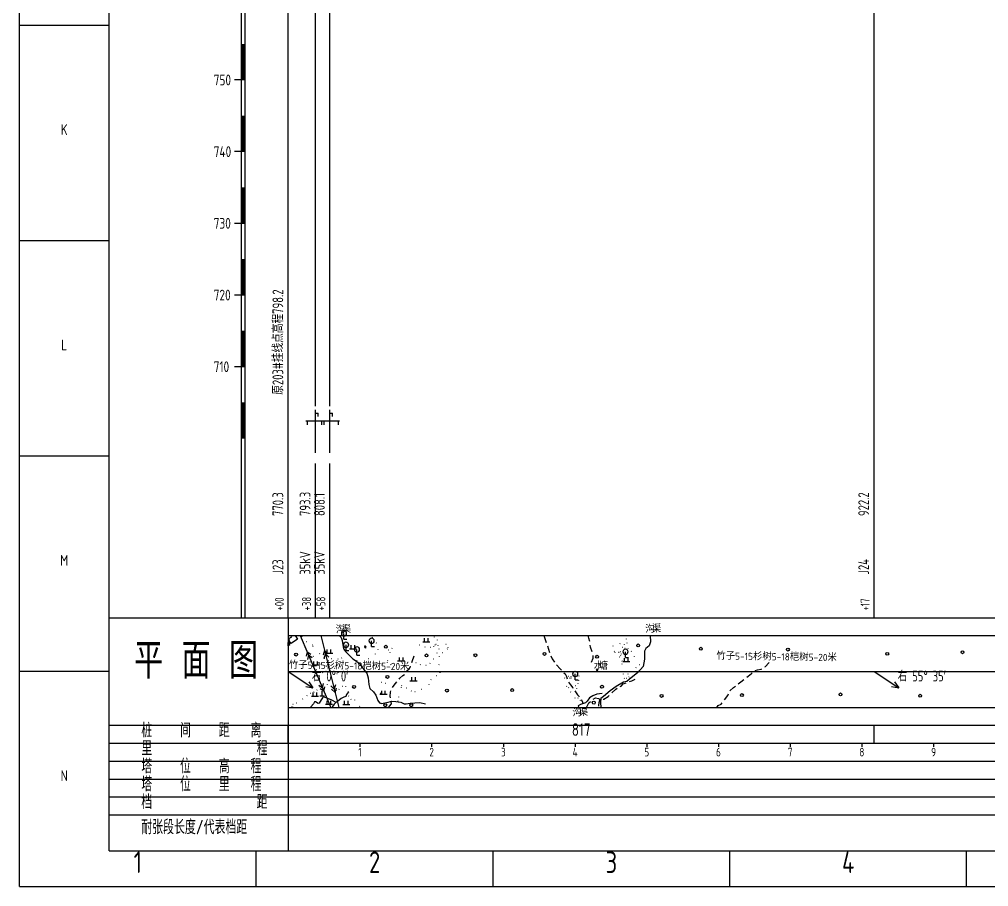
# Model space of a CAD drawing. Header units: millimetres. Extents: x -75 to 1114, y 1275 to 2116.
# Drawn here: x -75 to 195.4, y 1275 to 1516.9 of the extents above; entities that cross this region are included whole.
import ezdxf
from ezdxf.enums import TextEntityAlignment as Align

# ---------------------------------------------------------------- set-up
doc = ezdxf.new("R2010")
doc.units = ezdxf.units.MM
doc.linetypes.add('DOT', pattern=[6.35, 0, -6.35])
for name, color, linetype in [('交叉跨越注记', 3, 'Continuous'), ('图框', 1, 'Continuous'), ('地物-交叉跨越', 6, 'Continuous'), ('地物-地类界', 5, 'Continuous'), ('地物-建筑', 2, 'Continuous'), ('地物-植被', 84, 'Continuous'), ('地物-水系', 5, 'Continuous'), ('地物-注记', 1, 'Continuous'), ('地物-道路', 1, 'Continuous'), ('房屋', 1, 'Continuous'), ('标注', 3, 'Continuous')]:
    doc.layers.add(name, color=color, linetype=linetype)
doc.styles.get("Standard").update_dxf_attribs({"font": 'tssdeng', "bigfont": 'tssdchn'})

# ---------------------------------------------------------------- blocks, each defined once
blk = doc.blocks.new('24933320')
at = {"layer": '图框'}
for p, q in [((-13, 1350), (-13, 1920)), ((-12, 1350), (-12, 1920)), ((-12.8, 1500), (-12.8, 1510)), ((-12.6, 1500), (-12.6, 1510)), ((-12.4, 1500), (-12.4, 1510)), ((-12.2, 1500), (-12.2, 1510)), ((-12, 1500), (-15, 1500)), ((-12.8, 1480), (-12.8, 1490)), ((-12.6, 1480), (-12.6, 1490)), ((-12.4, 1480), (-12.4, 1490)), ((-12.2, 1480), (-12.2, 1490)), ((-12, 1480), (-15, 1480)), ((-12.8, 1460), (-12.8, 1470)), ((-12.6, 1460), (-12.6, 1470)), ((-12.4, 1460), (-12.4, 1470)), ((-12.2, 1460), (-12.2, 1470)), ((-12, 1460), (-15, 1460)), ((-12.8, 1440), (-12.8, 1450)), ((-12.6, 1440), (-12.6, 1450)), ((-12.4, 1440), (-12.4, 1450)), ((-12.2, 1440), (-12.2, 1450)), ((-12, 1440), (-15, 1440)), ((-12.8, 1420), (-12.8, 1430)), ((-12.6, 1420), (-12.6, 1430)), ((-12.4, 1420), (-12.4, 1430)), ((-12.2, 1420), (-12.2, 1430)), ((-12, 1420), (-15, 1420)), ((-12.8, 1400), (-12.8, 1410)), ((-12.6, 1400), (-12.6, 1410)), ((-12.4, 1400), (-12.4, 1410)), ((-12.2, 1400), (-12.2, 1410))]:
    blk.add_line(p, q, dxfattribs=at)
at = {"layer": '图框', "width": 0.8}
for s, p in [('750', (-20.8, 1498.5)), ('740', (-20.8, 1478.5)), ('730', (-20.8, 1458.5)), ('720', (-20.8, 1438.5)), ('710', (-20.8, 1418.5))]:
    blk.add_text(s, height=3, dxfattribs=at).set_placement(p)
blk = doc.blocks.new('249334052')
at = {"layer": '地物-水系'}
for p, q in [((14.277, 1345), (14.404, 1344.876)), ((14.404, 1344.876), (14.776, 1344.522)), ((14.776, 1344.522), (15.006, 1343.642)), ((15.006, 1343.642), (15.274, 1341.926)), ((15.274, 1341.926), (15.52, 1341.188)), ((15.52, 1341.188), (15.984, 1340.604)), ((15.984, 1340.604), (17.08, 1339.472)), ((17.08, 1339.472), (17.996, 1338.508)), ((17.996, 1338.508), (19.072, 1337.92)), ((19.072, 1337.92), (19.954, 1337.16)), ((19.954, 1337.16), (21.284, 1335.31)), ((21.284, 1335.31), (21.952, 1334.508)), ((21.952, 1334.508), (22.32, 1333.212)), ((22.32, 1333.212), (22.47, 1331.376)), ((22.47, 1331.376), (22.762, 1330.244)), ((22.762, 1330.244), (23.734, 1329.298)), ((23.734, 1329.298), (24.398, 1328.368)), ((24.398, 1328.368), (24.958, 1326.896)), ((24.958, 1326.896), (25.458, 1326.26)), ((25.458, 1326.26), (25.876, 1326.106)), ((25.876, 1326.106), (27.47, 1326.378)), ((27.47, 1326.378), (28.9, 1326.74)), ((28.9, 1326.74), (30.04, 1326.622)), ((30.04, 1326.622), (31.336, 1326.468))]:
    blk.add_line(p, q, dxfattribs=at)
blk = doc.blocks.new('249334053')
at = {"layer": '地物-建筑'}
blk.add_line((3.53, 1344.64), (4.02, 1345), dxfattribs=at)
blk = doc.blocks.new('k9220')
at = {"layer": '地物-植被'}
for p, q in [((-1, 0), (1, 0)), ((-0.5, 0), (-0.5, 1)), ((0.5, 0), (0.5, 1))]:
    blk.add_line(p, q, dxfattribs=at)
blk = doc.blocks.new('249334055')
at = {"layer": '地物-水系'}
for p, q in [((14.78, 1327.44), (13.69, 1326.59)), ((15.49, 1327.82), (14.78, 1327.44)), ((15.75, 1327.93), (15.49, 1327.82)), ((16.02, 1328.01), (15.75, 1327.93)), ((16.27, 1328.55), (16.02, 1328.01)), ((16.82, 1329.33), (16.27, 1328.55)), ((12.76, 1325.87), (12.34, 1325.2)), ((12.34, 1325.2), (12.34, 1325)), ((13.18, 1326.28), (12.76, 1325.87)), ((13.69, 1326.59), (13.18, 1326.28))]:
    blk.add_line(p, q, dxfattribs=at)
blk = doc.blocks.new('249334156')
at = {"layer": '地物-水系'}
for p, q in [((9.53, 1327.67), (9.14, 1327.08)), ((9.86, 1327.93), (9.53, 1327.67)), ((10.58, 1327.67), (9.86, 1327.93)), ((12.13, 1326.98), (10.58, 1327.67)), ((6.31, 1325.17), (6.17, 1325)), ((7, 1326.01), (6.31, 1325.17)), ((7.35, 1326.53), (7, 1326.01)), ((7.64, 1326.51), (7.35, 1326.53)), ((8.32, 1326.1), (7.64, 1326.51)), ((8.65, 1326.15), (8.32, 1326.1)), ((9.14, 1327.08), (8.65, 1326.15)), ((13.38, 1326.34), (12.13, 1326.98))]:
    blk.add_line(p, q, dxfattribs=at)
blk = doc.blocks.new('249334157')
at = {"layer": '地物-道路'}
for p, q in [((34.53, 1337.8), (35.09, 1339.37)), ((33.08, 1335.15), (33.71, 1335.7)), ((33.71, 1335.7), (34.02, 1336.14)), ((34.02, 1336.14), (34.13, 1336.52)), ((34.43, 1337.48), (34.53, 1337.8)), ((30.9, 1332.86), (31.14, 1333.14)), ((31.14, 1333.14), (32, 1333.93)), ((32, 1333.93), (32.4, 1334.17)), ((32.98, 1334.94), (33.08, 1335.15)), ((29.05, 1330.51), (29.57, 1331.15)), ((29.57, 1331.15), (30.25, 1332.1)), ((28.43, 1328.16), (28.5, 1329.28)), ((28.53, 1327.66), (28.43, 1328.16)), ((28.5, 1329.28), (28.61, 1329.63)), ((27.88, 1325), (28.23, 1325.37)), ((28.23, 1325.37), (28.75, 1326.02)), ((28.75, 1326.02), (28.69, 1326.67))]:
    blk.add_line(p, q, dxfattribs=at)
blk = doc.blocks.new('249334158')
at = {"layer": '地物-水系'}
for p, q in [((31.372, 1326.432), (32.294, 1326.014)), ((32.294, 1326.014), (32.916, 1325.994)), ((32.916, 1325.994), (33.968, 1326.172)), ((33.968, 1326.172), (35.288, 1326.25)), ((35.288, 1326.25), (36.664, 1326.318)), ((36.664, 1326.318), (38.31, 1326))]:
    blk.add_line(p, q, dxfattribs=at)
blk = doc.blocks.new('249334159')
at = {"layer": '地物-水系'}
for p, q in [((21.362, 1342.078), (21.28, 1341.99)), ((21.28, 1341.99), (21.39, 1341.688)), ((21.402, 1342.126), (21.362, 1342.078)), ((21.39, 1341.688), (21.456, 1341.64)), ((21.576, 1342.086), (21.402, 1342.126)), ((21.456, 1341.64), (21.714, 1341.68)), ((21.66, 1341.974), (21.576, 1342.086)), ((21.714, 1341.68), (21.66, 1341.974))]:
    blk.add_line(p, q, dxfattribs=at)
blk = doc.blocks.new('k9371')
at = {"layer": '地物-植被'}
blk.add_circle((0, 0), 0.4, dxfattribs=at)
blk = doc.blocks.new('249334260')
at = {"layer": '地物-道路'}
for p, q in [((71.25, 1345), (71.97, 1343.13)), ((72.32, 1342.2), (72.63, 1341.22)), ((72.63, 1341.22), (72.88, 1340.28)), ((73.2, 1339.34), (73.59, 1338.52)), ((73.59, 1338.52), (74.24, 1337.64)), ((74.86, 1336.86), (75.81, 1335.79)), ((75.81, 1335.79), (76.21, 1335.38)), ((76.91, 1334.66), (77.21, 1334.34)), ((77.21, 1334.34), (77.61, 1333.6)), ((77.61, 1333.6), (77.83, 1332.92)), ((78.18, 1331.99), (78.7, 1331.24)), ((78.7, 1331.24), (79.42, 1330.44)), ((79.42, 1330.44), (79.43, 1330.43)), ((79.95, 1329.57), (80.11, 1329.3)), ((80.11, 1329.3), (80.7, 1328.47)), ((80.7, 1328.47), (81.15, 1327.99)), ((81.71, 1327.17), (82.05, 1326.54)), ((82.05, 1326.54), (82.07, 1326.03))]:
    blk.add_line(p, q, dxfattribs=at)
blk = doc.blocks.new('249334261')
at = {"layer": '地物-水系'}
for p, q in [((100.91, 1345), (101, 1343.28)), ((99.7, 1341.44), (99.39, 1340.66)), ((100.67, 1342.13), (99.7, 1341.44)), ((101, 1343.28), (100.67, 1342.13)), ((99.39, 1338.45), (98.95, 1336.44)), ((99.39, 1340.66), (99.39, 1338.45)), ((98.95, 1336.44), (97.4, 1334.67)), ((95.21, 1332.89), (94.47, 1332.23)), ((97.4, 1334.67), (95.21, 1332.89)), ((91.45, 1330.83), (89.75, 1329.61)), ((93.53, 1331.99), (91.45, 1330.83)), ((94.47, 1332.23), (93.53, 1331.99)), ((87.89, 1328.07), (87.23, 1327.43)), ((89.75, 1329.61), (87.89, 1328.07)), ((87.23, 1327.43), (87.14, 1326.32)), ((87.14, 1326.32), (87.16, 1325))]:
    blk.add_line(p, q, dxfattribs=at)
blk = doc.blocks.new('249334262')
at = {"layer": '地物-水系'}
for p, q in [((84.07, 1327.61), (83.36, 1326.76)), ((84.91, 1328.25), (84.07, 1327.61)), ((86.09, 1328.68), (84.91, 1328.25)), ((87.55, 1328.88), (86.09, 1328.68)), ((81.53, 1325.8), (80.87, 1325.45)), ((80.87, 1325.45), (80.99, 1325.01)), ((80.99, 1325.01), (81, 1325)), ((82.88, 1326.22), (81.53, 1325.8)), ((83.36, 1326.76), (82.88, 1326.22))]:
    blk.add_line(p, q, dxfattribs=at)
blk = doc.blocks.new('249334263')
at = {"layer": '地物-道路'}
for p, q in [((95.8, 1332.38), (96.8, 1332.85)), ((91.36, 1330.08), (91.76, 1330.31)), ((92.62, 1330.83), (92.83, 1330.95)), ((92.83, 1330.95), (93.41, 1331.6)), ((93.41, 1331.6), (94.26, 1331.86)), ((95.21, 1332.17), (95.8, 1332.38)), ((85.01, 1327.33), (85.71, 1327.62)), ((85.71, 1327.62), (86.55, 1327.44)), ((86.55, 1327.44), (86.9, 1327.28)), ((88, 1327.31), (89.19, 1328)), ((89.19, 1328), (89.51, 1328.34)), ((90.21, 1329.06), (91.36, 1330.08)), ((83.21, 1325), (83.88, 1326.3)), ((83.88, 1326.3), (84.27, 1326.67)), ((87.85, 1327.27), (88, 1327.31))]:
    blk.add_line(p, q, dxfattribs=at)
blk = doc.blocks.new('249334264')
at = {"layer": '地物-道路'}
for p, q in [((86.53, 1325.64), (86.51, 1325.32)), ((86.67, 1326.3), (86.53, 1325.64)), ((86.87, 1327.28), (86.67, 1326.3))]:
    blk.add_line(p, q, dxfattribs=at)
blk = doc.blocks.new('249334265')
at = {"layer": '地物-道路'}
for p, q in [((83.88, 1344.32), (83.62, 1345)), ((84.15, 1343.36), (83.88, 1344.32)), ((84.19, 1342.32), (84.19, 1342.36)), ((84.34, 1341.77), (84.19, 1342.32)), ((84.81, 1340.47), (84.34, 1341.77)), ((84.59, 1337.59), (85.01, 1338.68)), ((85.01, 1338.68), (85.06, 1339.51))]:
    blk.add_line(p, q, dxfattribs=at)
blk = doc.blocks.new('249334366')
at = {"layer": '地物-水系'}
for p, q in [((86.138, 1335.61), (85.912, 1335.558)), ((85.912, 1335.558), (85.944, 1335.36)), ((86.266, 1335.604), (86.138, 1335.61)), ((86.368, 1335.536), (86.266, 1335.604)), ((85.944, 1335.36), (86.084, 1335.274)), ((86.084, 1335.274), (86.324, 1335.354)), ((86.324, 1335.354), (86.368, 1335.536))]:
    blk.add_line(p, q, dxfattribs=at)
blk = doc.blocks.new('249334367')
at = {"layer": '地物-道路'}
for p, q in [((130.84, 1335.46), (131.89, 1335.61)), ((131.89, 1335.61), (132.13, 1335.74)), ((133, 1336.22), (133.07, 1336.26)), ((133.07, 1336.26), (134.11, 1337.48)), ((127.88, 1333.38), (129.15, 1334.37)), ((129.15, 1334.37), (129.44, 1334.62)), ((130.2, 1335.28), (130.24, 1335.31)), ((130.24, 1335.31), (130.84, 1335.46)), ((123.2, 1329.63), (124.23, 1330.57)), ((124.23, 1330.57), (124.71, 1330.94)), ((125.51, 1331.54), (126.28, 1332.13)), ((126.28, 1332.13), (127.09, 1332.76)), ((121.67, 1327.07), (122.57, 1328.32)), ((122.57, 1328.32), (122.76, 1328.74)), ((119.55, 1325), (119.93, 1325.48)), ((119.93, 1325.48), (120.71, 1325.93)), ((120.71, 1325.93), (121.03, 1326.3))]:
    blk.add_line(p, q, dxfattribs=at)
blk = doc.blocks.new('k3894')
at = {"layer": '地物-建筑'}
for p, q in [((-0.65, 0), (0.65, 0)), ((0, 0), (0, 1.3))]:
    blk.add_line(p, q, dxfattribs=at)
blk = doc.blocks.new('k9374')
at = {"layer": '地物-植被'}
for q in [(0, 1.6), (0.8, 0)]:
    blk.add_line((0, 0), q, dxfattribs=at)
blk.add_ellipse((0, 1.6), major_axis=(0, 0.8), ratio=0.8, dxfattribs=at)
blk = doc.blocks.new('2495660')
at = {"layer": '房屋'}
for p, q in [((0, 1342.17), (0, 1343.12)), ((0, 1343.12), (0.46, 1342.49)), ((0.45, 1342.46), (0, 1342.17))]:
    blk.add_line(p, q, dxfattribs=at)
blk = doc.blocks.new('2495663')
at = {"layer": '房屋'}
for p, q in [((0.12, 1343.68), (0.34, 1343.87)), ((0.79, 1342.77), (0.12, 1343.68)), ((0.19, 1344.16), (0.96, 1344.66)), ((0.34, 1343.87), (0.19, 1344.16)), ((0.96, 1344.66), (0.75, 1345)), ((0.75, 1345), (1.94, 1345)), ((2.58, 1344.03), (0.79, 1342.77)), ((1.94, 1345), (2.59, 1344.06))]:
    blk.add_line(p, q, dxfattribs=at)
blk = doc.blocks.new('k35kv')
at = {"layer": '标注'}
for p, q in [((0, 1), (0, 13)), ((0, 12.0349), (0.7384, 12.0349)), ((0.7384, 11.1324), (0.7384, 12.0349)), ((-2.7262, 9.9593), (2.7262, 9.9593)), ((-2.3287, 9.9593), (-2.3287, 8.8222)), ((2.3287, 9.9593), (2.3287, 8.8222))]:
    blk.add_line(p, q, dxfattribs=at)
blk = doc.blocks.new('241024490')
at = {"layer": '地物-交叉跨越'}
for p, q in [((3.36, 1345), (11.84, 1325)), ((5.26, 1340.52), (5.03, 1339.24)), ((5.26, 1340.52), (6.34, 1339.79)), ((5.63, 1339.64), (5.41, 1338.35)), ((5.63, 1339.64), (6.71, 1338.91)), ((9.57, 1330.36), (8.49, 1331.09)), ((9.94, 1329.48), (8.86, 1330.21)), ((9.57, 1330.36), (9.79, 1331.65)), ((9.94, 1329.48), (10.17, 1330.76))]:
    blk.add_line(p, q, dxfattribs=at)
blk = doc.blocks.new('241024491')
at = {"layer": '地物-交叉跨越'}
for p, q in [((9.11, 1345), (14.09, 1325)), ((10.15, 1340.82), (9.72, 1339.59)), ((10.38, 1339.89), (9.96, 1338.65)), ((10.15, 1340.82), (11.1, 1339.93)), ((10.38, 1339.89), (11.34, 1339)), ((12.82, 1330.11), (11.86, 1331)), ((12.82, 1330.11), (13.24, 1331.35)), ((13.05, 1329.18), (13.48, 1330.41)), ((13.05, 1329.18), (12.1, 1330.07))]:
    blk.add_line(p, q, dxfattribs=at)

msp = doc.modelspace()

# ---------------------------------------------------------------- linework, layer by layer
at = {"layer": '交叉跨越注记', "linetype": 'Continuous'}
for p, q in [((7.6, 1409), (7.6, 1544.6)), ((11.6, 1409), (11.6, 1546.2)), ((7.6, 1350), (7.6, 1393)), ((11.6, 1350), (11.6, 1393))]:
    msp.add_line(p, q, dxfattribs=at)
at = {"layer": '图框', "linetype": 'Continuous'}
for p, q in [((-75, 1275), (-75, 2116)), ((-50, 1285), (-50, 2106)), ((-75, 1515.29), (-50, 1515.29)), ((-75, 1455.21), (-50, 1455.21)), ((-75, 1395.14), (-50, 1395.14)), ((-50, 1350), (1104, 1350)), ((0, 1350), (0, 1285)), ((0, 1345), (1104, 1345)), ((-75, 1335.07), (-50, 1335.07)), ((0, 1335), (1104, 1335)), ((0, 1325), (1104, 1325)), ((-50, 1320), (1104, 1320)), ((-50, 1315), (1104, 1315)), ((20, 1315), (20, 1314)), ((40, 1315), (40, 1314)), ((60, 1315), (60, 1314)), ((80, 1315), (80, 1314)), ((100, 1315), (100, 1314)), ((120, 1315), (120, 1314)), ((140, 1315), (140, 1314)), ((160, 1315), (160, 1314)), ((180, 1315), (180, 1314)), ((-50, 1310), (1104, 1310)), ((-50, 1305), (1104, 1305)), ((-50, 1300), (1104, 1300)), ((-50, 1295), (1104, 1295)), ((-50, 1285), (1104, 1285)), ((-8.94, 1275), (-8.94, 1285)), ((57.11, 1275), (57.11, 1285)), ((123.17, 1275), (123.17, 1285)), ((189.22, 1275), (189.22, 1285)), ((-75, 1275), (1114, 1275))]:
    msp.add_line(p, q, dxfattribs=at)
at = {"layer": '地物-地类界', "linetype": 'DOT'}
for p, q in [((5.17, 1343.23), (3.72, 1344.74)), ((23.43, 1344.47), (23.64, 1345)), ((24.61, 1342.9), (23.43, 1344.47)), ((40.76, 1344.55), (40.79, 1345)), ((41.66, 1343.77), (40.76, 1344.55)), ((44.08, 1342.51), (41.66, 1343.77)), ((92.53, 1342.72), (93.72, 1343.84)), ((94.24, 1344.09), (94.51, 1342.94)), ((6.73, 1342.32), (5.17, 1343.23)), ((6.95, 1341.95), (6.73, 1342.32)), ((8.82, 1339.93), (6.95, 1341.95)), ((24.32, 1339.84), (25.08, 1341.1)), ((25.08, 1341.1), (24.61, 1342.9)), ((27.97, 1341.02), (28.87, 1341.44)), ((28.43, 1340.23), (27.97, 1341.02)), ((28.87, 1341.44), (29.66, 1342.11)), ((36.62, 1342.46), (38.05, 1341.87)), ((38.05, 1341.87), (39.54, 1341.75)), ((39.54, 1341.75), (40.56, 1341.91)), ((40.56, 1341.91), (40.87, 1342.4)), ((40.87, 1342.4), (41.18, 1342.65)), ((41.18, 1342.65), (41.69, 1342.31)), ((42.04, 1341.32), (41.51, 1340.16)), ((41.69, 1342.31), (42.04, 1341.32)), ((42.95, 1340.28), (44.34, 1341.26)), ((44.61, 1341.58), (44.08, 1342.51)), ((44.34, 1341.26), (44.61, 1341.58)), ((90.5, 1342.12), (92.53, 1342.72)), ((90.98, 1340.62), (90.5, 1342.12)), ((93.72, 1342.62), (93.17, 1341.82)), ((93.17, 1341.82), (93.91, 1341.5)), ((94.51, 1342.94), (93.72, 1342.62)), ((93.91, 1341.5), (94.76, 1341.37)), ((94.76, 1341.37), (95.66, 1340.66)), ((6.98, 1339.25), (9.08, 1337.13)), ((10.15, 1338.56), (8.82, 1339.93)), ((12.14, 1338.58), (10.15, 1338.56)), ((13.96, 1338.41), (12.14, 1338.58)), ((14.92, 1338.8), (13.96, 1338.41)), ((16.79, 1339.71), (14.92, 1338.8)), ((19.11, 1338.02), (22.25, 1338.61)), ((22.25, 1338.61), (24.32, 1339.84)), ((27.7, 1338.02), (28.43, 1340.23)), ((40.49, 1338.48), (39.61, 1337.28)), ((41.51, 1340.16), (40.49, 1338.48)), ((42.04, 1336.85), (42.17, 1339.12)), ((42.17, 1339.12), (42.95, 1340.28)), ((91.21, 1340.19), (90.98, 1340.62)), ((92.26, 1340.33), (91.21, 1340.19)), ((92.63, 1340.48), (92.26, 1340.33)), ((92.42, 1339.05), (92.69, 1339.35)), ((93.14, 1337.92), (92.42, 1339.05)), ((92.99, 1339.82), (92.63, 1340.48)), ((92.69, 1339.35), (92.99, 1339.82)), ((95.66, 1340.66), (96.46, 1339.21)), ((96.46, 1339.21), (98, 1336.89)), ((6.79, 1336.42), (5.67, 1336.85)), ((7.84, 1335.51), (6.79, 1336.42)), ((9.08, 1337.13), (10.22, 1336.56)), ((10.22, 1336.56), (11.41, 1336.43)), ((11.41, 1336.43), (12.93, 1335.89)), ((12.93, 1335.89), (13.84, 1334.76)), ((27.67, 1337.43), (27.7, 1338.02)), ((28.58, 1336.86), (27.67, 1337.43)), ((33.11, 1335.11), (28.58, 1336.86)), ((35.72, 1337.41), (34.41, 1337.61)), ((36.87, 1336.89), (35.72, 1337.41)), ((38.45, 1336.67), (36.87, 1336.89)), ((39.61, 1337.28), (38.45, 1336.67)), ((42.38, 1334.59), (42.04, 1336.85)), ((93.18, 1337.03), (93.14, 1337.92)), ((93.49, 1334.28), (93.18, 1337.03)), ((97.06, 1336.1), (95.31, 1335.1)), ((98, 1336.89), (97.06, 1336.1)), ((9.61, 1334.66), (7.84, 1335.51)), ((10.6, 1334.99), (9.61, 1334.66)), ((11.77, 1335.19), (10.6, 1334.99)), ((13.65, 1334.34), (11.77, 1335.19)), ((13.84, 1334.76), (13.65, 1334.34)), ((39.79, 1332.68), (41.29, 1333.85)), ((41.29, 1333.85), (42.38, 1334.59)), ((77.48, 1333.93), (77.08, 1333.28)), ((77.08, 1333.28), (77.65, 1330.87)), ((78.13, 1333.6), (77.52, 1333.75)), ((78.53, 1333.14), (78.13, 1333.6)), ((78.88, 1333.09), (78.53, 1333.14)), ((79.68, 1333.77), (78.8, 1333.56)), ((78.8, 1333.56), (78.88, 1333.09)), ((80.62, 1333.97), (79.68, 1333.77)), ((81.17, 1333.66), (80.62, 1333.97)), ((81.07, 1332.42), (81.17, 1333.66)), ((93.75, 1333.02), (93.5, 1334.31)), ((94.34, 1333.06), (93.75, 1333.02)), ((95.06, 1333.52), (94.34, 1333.06)), ((95.31, 1335.1), (94.71, 1334.35)), ((94.71, 1334.35), (95.06, 1333.52)), ((7.98, 1329.77), (8.67, 1330.78)), ((8.67, 1330.78), (10.81, 1331.44)), ((10.81, 1331.44), (12.48, 1330.39)), ((12.48, 1330.39), (13.38, 1329.81)), ((14.08, 1330.02), (15.15, 1330.95)), ((15.15, 1330.95), (15.96, 1330.92)), ((15.96, 1330.92), (16.69, 1329.44)), ((25.8, 1328.91), (25.91, 1332.02)), ((25.91, 1332.02), (27.14, 1331.74)), ((27.14, 1331.74), (29.33, 1330.93)), ((30.86, 1327.87), (31.61, 1330.53)), ((31.61, 1330.53), (31.63, 1331.05)), ((31.63, 1331.05), (32.85, 1330.49)), ((32.85, 1330.49), (34.26, 1329.57)), ((37.21, 1330.06), (39.26, 1331.24)), ((39.26, 1331.24), (39.79, 1332.68)), ((77.65, 1330.87), (78.19, 1330.57)), ((78.19, 1330.57), (78.74, 1329.34)), ((80.09, 1331.06), (80.84, 1331.61)), ((80.52, 1330.28), (80.09, 1331.06)), ((81.24, 1328), (80.52, 1330.28)), ((80.84, 1331.61), (81.07, 1332.42)), ((3.95, 1327.3), (5.2, 1328.22)), ((5.2, 1328.22), (6.21, 1328.93)), ((6.21, 1328.93), (7.13, 1329.25)), ((7.13, 1329.25), (7.98, 1329.77)), ((13.38, 1329.81), (14.08, 1330.02)), ((16.69, 1329.44), (16.81, 1328.18)), ((16.81, 1328.18), (17.48, 1327.25)), ((25.86, 1326.15), (25.8, 1328.91)), ((30.68, 1326.68), (30.86, 1327.87)), ((34.26, 1329.57), (35.29, 1329.44)), ((35.29, 1329.43), (37.21, 1330.06)), ((78.74, 1329.34), (79.91, 1327.69)), ((79.91, 1327.69), (80.78, 1327.7)), ((80.78, 1327.7), (81.4, 1326.88)), ((1.05, 1325.11), (1.24, 1325.85)), ((1.33, 1325), (1.05, 1325.11)), ((1.24, 1325.85), (2.26, 1326.24)), ((2.26, 1326.24), (3.95, 1327.3)), ((17.48, 1327.25), (18.44, 1327.11)), ((18.44, 1327.11), (19.88, 1325.32)), ((19.88, 1325.32), (20.13, 1325)), ((81.4, 1326.88), (82.07, 1326.02))]:
    msp.add_line(p, q, dxfattribs=at)
at = {"layer": '标注'}
for p, q in [((163.4, 1350), (163.4, 1844.33)), ((0, 1350), (0, 1540.57)), ((0, 1315), (0, 1320)), ((163.4, 1315), (163.4, 1320))]:
    msp.add_line(p, q, dxfattribs=at)
at = {"layer": '标注', "linetype": 'Continuous'}
for p, q in [((0, 1335), (6.87, 1330.42)), ((163.4, 1335), (170.27, 1330.42)), ((4.9, 1330.84), (6.87, 1330.42)), ((5.73, 1332.08), (6.87, 1330.42)), ((168.3, 1330.84), (170.27, 1330.42)), ((169.13, 1332.08), (170.27, 1330.42))]:
    msp.add_line(p, q, dxfattribs=at)

# ---------------------------------------------------------------- block references
at = {"layer": '交叉跨越注记'}
for p in [(7.6, 1395), (11.6, 1395)]:
    msp.add_blockref('k35kv', p, dxfattribs=at)
at = {"layer": '图框'}
msp.add_blockref('24933320', (0, 0), dxfattribs=at)
at = {"layer": '地物-交叉跨越'}
for name in ['241024490', '241024491']:
    msp.add_blockref(name, (0, 0), dxfattribs=at)
at = {"layer": '地物-建筑'}
for name, p in [('249334053', (0, 0)), ('k3894', (9.42, 1328.26))]:
    msp.add_blockref(name, p, dxfattribs=at)
at = {"layer": '地物-植被'}
for name, p in [('k9374', (15.54, 1344.04)), ('k9374', (23.25, 1341.98)), ('k9220', (38.5, 1343.27)), ('k9220', (11.39, 1340.14)), ('k9374', (16.12, 1340.83)), ('k9220', (18.06, 1341.35)), ('k9374', (19.15, 1339.53)), ('k9371', (27.23, 1341.92)), ('k9374', (94.06, 1338.92)), ('k9371', (97.59, 1342.28)), ('k9371', (115.08, 1341.36)), ('k9371', (139.39, 1341.11)), ('k9371', (2.17, 1339.72)), ('k9220', (31.51, 1337.94)), ('k9371', (38.57, 1339.5)), ('k9371', (52.2, 1339.53)), ('k9371', (71.46, 1339.91)), ('k9371', (86.13, 1339.12)), ('k9220', (94.29, 1337.75)), ('k9371', (167.09, 1339.94)), ('k9371', (188.05, 1340.37)), ('k9220', (7.65, 1336.83)), ('k9371', (27.66, 1333.48)), ('k9220', (34.95, 1332.41)), ('k9374', (80.06, 1332.71)), ('k9371', (18.36, 1330.69)), ('k9371', (62.44, 1329.82)), ('k9371', (87.51, 1330.76)), ('k9220', (7.47, 1328.11)), ('k9220', (26.57, 1328.64)), ('k9371', (44.25, 1329.67)), ('k9371', (104.14, 1328.18)), ('k9371', (126.55, 1328.44)), ('k9371', (154.04, 1328.61)), ('k9371', (176.27, 1328.25)), ('k9220', (11.35, 1325.86)), ('k9220', (16.22, 1325.82)), ('k9371', (27.07, 1325.58)), ('k9371', (34.32, 1325.58)), ('k9371', (85.21, 1326.31))]:
    msp.add_blockref(name, p, dxfattribs=at)
at = {"layer": '地物-水系'}
for name in ['249334052', '249334261', '249334159', '249334366', '249334156', '249334055', '249334262', '249334158']:
    msp.add_blockref(name, (0, 0), dxfattribs=at)
at = {"layer": '地物-道路'}
for name in ['249334260', '249334265', '249334157', '249334367', '249334263', '249334264']:
    msp.add_blockref(name, (0, 0), dxfattribs=at)
at = {"layer": '房屋'}
for name in ['2495663', '2495660']:
    msp.add_blockref(name, (0, 0), dxfattribs=at)

# ---------------------------------------------------------------- texts
at = {"layer": '交叉跨越注记', "linetype": 'Continuous', "width": 0.75}
for s, height, p in [(' 793.3', 3, (7.1, 1377)), (' 808.1', 3, (11.1, 1377)), ('35kV', 3, (7.1, 1362)), ('35kV', 3, (11.1, 1362)), ('+38', 2.5, (7.1, 1352)), ('+58', 2.5, (11.1, 1352))]:
    msp.add_text(s, height=height, rotation=90, dxfattribs=at).set_placement(p, align=Align.BOTTOM_LEFT)
at = {"layer": '图框', "linetype": 'Continuous', "width": 0.8}
for s, height, p in [('K', 3, (-62.5, 1483.75)), ('L', 3, (-62.5, 1423.68)), ('M', 3, (-62.5, 1363.61)), ('1', 2.4, (20, 1310.6)), ('2', 2.4, (40, 1310.6)), ('3', 2.4, (60, 1310.6)), ('4', 2.4, (80, 1310.6)), ('5', 2.4, (100, 1310.6)), ('6', 2.4, (120, 1310.6)), ('7', 2.4, (140, 1310.6)), ('8', 2.4, (160, 1310.6)), ('9', 2.4, (180, 1310.6)), ('N', 3, (-62.5, 1303.54)), ('1', 6, (-41.97, 1277)), ('2', 6, (24.08, 1277)), ('3', 6, (90.14, 1277)), ('4', 6, (156.19, 1277))]:
    msp.add_text(s, height=height, dxfattribs=at).set_placement(p, align=Align.BOTTOM_CENTER)
at = {"layer": '图框', "linetype": 'Continuous'}
for s, height, width, p in [('平 面 图', 10, 0.85, (-43, 1330)), ('桩    间    距   离', 4, 0.8, (-41, 1315.4)), ('里               程', 4, 0.8, (-41, 1310.4)), ('塔    位    高   程', 4, 0.8, (-41, 1305.4)), ('塔    位    里   程', 4, 0.8, (-41, 1300.4)), ('档               距', 4, 0.8, (-41, 1295.4)), ('耐张段长度/代表档距', 4, 0.8, (-41, 1288.4))]:
    msp.add_text(s, height=height, dxfattribs=dict(at, width=width)).set_placement(p, align=Align.BOTTOM_LEFT)
at = {"layer": '地物-注记', "linetype": 'Continuous'}
for s, rotation, p in [('沟', 1.8543, (13.3, 1345.04)), ('渠', 1.8543, (14.97, 1345.09)), ('沟', 2.3729, (99.65, 1345.18)), ('渠', 2.3729, (101.49, 1345.26)), ('渠', 2.4782, (81.08, 1321.95)), ('沟', 2.4782, (79.33, 1321.87))]:
    msp.add_text(s, height=2, rotation=rotation, dxfattribs=at).set_placement(p, align=Align.BOTTOM_LEFT)
at = {"layer": '地物-注记', "color": 3, "linetype": 'Continuous'}
for p in [(119.39, 1337.74), (0.17, 1335.22)]:
    msp.add_text('竹子5-15杉树5-18桤树5-20米', height=2, rotation=359.2143, dxfattribs=at).set_placement(p, align=Align.BOTTOM_LEFT)
at = {"layer": '地物-注记', "linetype": 'Continuous'}
for s, p in [('水', (85.21, 1334.94)), ('塘', (86.59, 1334.94))]:
    msp.add_text(s, height=2, dxfattribs=at).set_placement(p, align=Align.BOTTOM_LEFT)
at = {"layer": '标注', "linetype": 'Continuous', "width": 0.75}
for s, height, p in [('原203#挂线点高程798.2', 3, (-0.5, 1412.19)), (' 770.3', 3, (-0.5, 1377)), (' 922.2', 3, (162.9, 1377)), ('J23', 3, (-0.5, 1362)), ('J24', 3, (162.9, 1362)), ('+00', 2.5, (-0.5, 1352)), ('+17', 2.5, (162.9, 1352))]:
    msp.add_text(s, height=height, rotation=90, dxfattribs=at).set_placement(p, align=Align.BOTTOM_LEFT)
for s, p in [('右 0° 0′', (6.56, 1331.32)), ('右 55° 35′', (169.96, 1331.32))]:
    msp.add_text(s, height=3, dxfattribs=at).set_placement(p, align=Align.BOTTOM_LEFT)
at = {"layer": '标注', "linetype": 'Continuous', "width": 0.8}
msp.add_text('817', height=3.5, dxfattribs=at).set_placement((81.7, 1316), align=Align.BOTTOM_CENTER)

doc.saveas('drawing.dxf')
